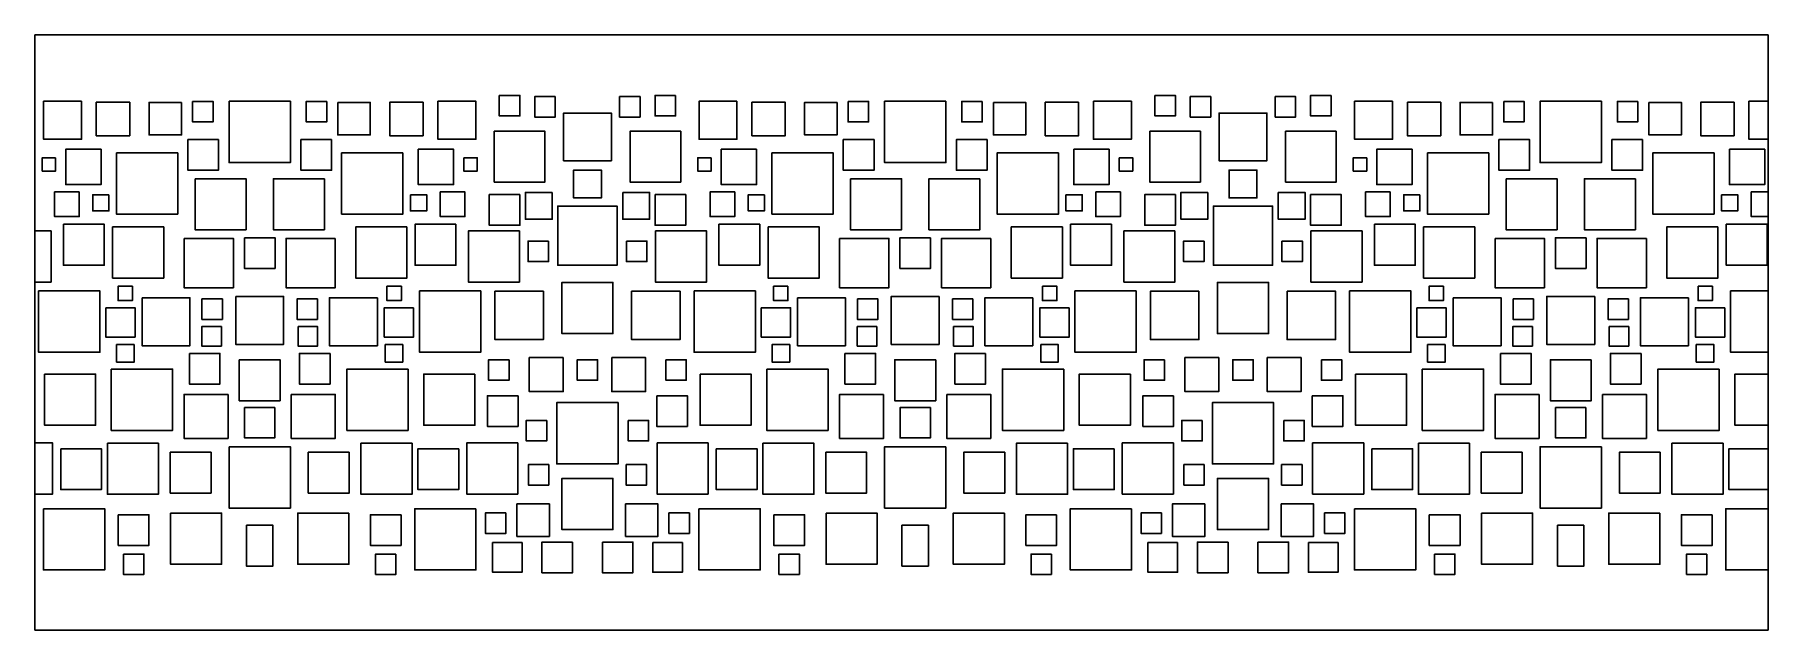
# Model space of a CAD drawing. Extents: x -52 to 65, y -137 to -97.
import ezdxf

# ---------------------------------------------------------------- set-up
doc = ezdxf.new("R2010")
doc.units = 0
doc.header["$MEASUREMENT"] = 0
doc.layers.get('0').update_dxf_attribs({"linetype": 'CONTINUOUS'})
doc.layers.add('LAYER_1', color=18, linetype='CONTINUOUS')

msp = doc.modelspace()

# ---------------------------------------------------------------- linework, layer by layer
for p, q in [((-51.8681, -136.5975), (-51.8681, -96.5976)), ((64.5841, -136.5975), (64.5841, -96.5976))]:
    msp.add_line(p, q)
at = {"layer": 'LAYER_1'}
for points in [[(64.5841, -96.5976), (-30.0839, -96.5976), (-51.8681, -96.5976)], [(-51.8681, -136.5975), (-30.0839, -136.5975), (64.5841, -136.5975)]]:
    msp.add_lwpolyline(points, dxfattribs=at)
for points in [[(-48.7216, -101.0678), (-51.2736, -101.0678), (-51.2736, -103.6176), (-48.7216, -103.6176)], [(-47.7276, -101.1381), (-45.4859, -101.1381), (-45.4859, -103.3822), (-47.7276, -103.3822)], [(-42.0006, -101.1467), (-44.184, -101.1467), (-44.184, -103.3315), (-42.0006, -103.3315)], [(-41.2563, -101.0841), (-39.8843, -101.0841), (-39.8843, -102.4569), (-41.2563, -102.4569)], [(-38.8115, -101.0678), (-36.7505, -101.0678), (-34.6938, -101.0678), (-34.6938, -105.1851), (-36.7505, -105.1851), (-38.8115, -105.1851)], [(-32.2503, -101.0841), (-33.621, -101.0841), (-33.621, -102.4569), (-32.2503, -102.4569)], [(-31.5048, -101.1467), (-29.3213, -101.1467), (-29.3213, -103.3315), (-31.5048, -103.3315)], [(-25.7776, -101.1381), (-28.021, -101.1381), (-28.021, -103.3822), (-25.7776, -103.3822)], [(-24.7794, -101.0678), (-22.2318, -101.0678), (-22.2318, -103.6176), (-24.7794, -103.6176)], [(-20.6566, -100.673), (-19.2729, -100.673), (-19.2729, -102.0543), (-20.6566, -102.0543)], [(-16.9025, -100.7548), (-18.2744, -100.7548), (-18.2744, -102.1273), (-16.9025, -102.1273)], [(-12.5736, -100.7548), (-11.1983, -100.7548), (-11.1983, -102.1273), (-12.5736, -102.1273)], [(-8.8163, -100.673), (-10.1986, -100.673), (-10.1986, -102.0543), (-8.8163, -102.0543)], [(-4.6929, -101.0678), (-7.2414, -101.0678), (-7.2414, -103.6176), (-4.6929, -103.6176)], [(-3.6953, -101.1381), (-1.4501, -101.1381), (-1.4501, -103.3822), (-3.6953, -103.3822)], [(2.0342, -101.1467), (-0.1513, -101.1467), (-0.1513, -103.3315), (2.0342, -103.3315)], [(2.7743, -101.0841), (4.1496, -101.0841), (4.1496, -102.4569), (2.7743, -102.4569)], [(9.3389, -101.0678), (7.2796, -101.0678), (5.2209, -101.0678), (5.2209, -105.1851), (7.2796, -105.1851), (9.3389, -105.1851)], [(11.7829, -101.0841), (10.4105, -101.0841), (10.4105, -102.4569), (11.7829, -102.4569)], [(12.5277, -101.1467), (14.7087, -101.1467), (14.7087, -103.3315), (12.5277, -103.3315)], [(18.2551, -101.1381), (16.0117, -101.1381), (16.0117, -103.3822), (18.2551, -103.3822)], [(19.2511, -101.0678), (21.8011, -101.0678), (21.8011, -103.6176), (19.2511, -103.6176)], [(23.3761, -100.673), (24.756, -100.673), (24.756, -102.0543), (23.3761, -102.0543)], [(27.1313, -100.7548), (25.7589, -100.7548), (25.7589, -102.1273), (27.1313, -102.1273)], [(31.461, -100.7548), (32.8334, -100.7548), (32.8334, -102.1273), (31.461, -102.1273)], [(35.2158, -100.673), (33.8338, -100.673), (33.8338, -102.0543), (35.2158, -102.0543)], [(39.3418, -101.0678), (36.7915, -101.0678), (36.7915, -103.6176), (39.3418, -103.6176)], [(40.3379, -101.1381), (42.5804, -101.1381), (42.5804, -103.3822), (40.3379, -103.3822)], [(46.0645, -101.1467), (43.8817, -101.1467), (43.8817, -103.3315), (46.0645, -103.3315)], [(46.8085, -101.0841), (48.1822, -101.0841), (48.1822, -102.4569), (46.8085, -102.4569)], [(53.3719, -101.0678), (51.3126, -101.0678), (49.2534, -101.0678), (49.2534, -105.1851), (51.3126, -105.1851), (53.3719, -105.1851)], [(55.815, -101.0841), (54.4428, -101.0841), (54.4428, -102.4569), (55.815, -102.4569)], [(56.5604, -101.1467), (58.7436, -101.1467), (58.7436, -103.3315), (56.5604, -103.3315)], [(62.2868, -101.1381), (60.0443, -101.1381), (60.0443, -103.3822), (62.2868, -103.3822)], [(64.5841, -101.0678), (64.5841, -103.6176), (63.2833, -103.6176), (63.2833, -101.0678)], [(-14.7384, -105.068), (-13.1324, -105.068), (-13.1324, -101.8628), (-14.7384, -101.8628), (-16.338, -101.8628), (-16.338, -105.068)], [(29.2982, -105.068), (27.6925, -105.068), (27.6925, -101.8628), (29.2982, -101.8628), (30.9004, -101.8628), (30.9004, -105.068)], [(-41.5789, -103.6412), (-39.5218, -103.6412), (-39.5218, -105.6998), (-41.5789, -105.6998)], [(-31.9269, -103.6412), (-33.9822, -103.6412), (-33.9822, -105.6998), (-31.9269, -105.6998)], [(-21.0007, -103.086), (-17.597, -103.086), (-17.597, -106.4913), (-21.0007, -106.4913)], [(-8.4743, -103.086), (-11.8775, -103.086), (-11.8775, -106.4913), (-8.4743, -106.4913)], [(2.4502, -103.6412), (4.5127, -103.6412), (4.5127, -105.6998), (2.4502, -105.6998)], [(12.1076, -103.6412), (10.0488, -103.6412), (10.0488, -105.6998), (12.1076, -105.6998)], [(23.0305, -103.086), (26.4392, -103.086), (26.4392, -106.4913), (23.0305, -106.4913)], [(35.5607, -103.086), (32.1555, -103.086), (32.1555, -106.4913), (35.5607, -106.4913)], [(46.4845, -103.6412), (48.5437, -103.6412), (48.5437, -105.6998), (46.4845, -105.6998)], [(56.1404, -103.6412), (54.0819, -103.6412), (54.0819, -105.6998), (56.1404, -105.6998)], [(-47.4047, -104.2941), (-49.7768, -104.2941), (-49.7768, -106.6669), (-47.4047, -106.6669)], [(-46.3746, -104.5322), (-42.2562, -104.5322), (-42.2562, -108.6502), (-46.3746, -108.6502)], [(-27.1275, -104.5322), (-31.2489, -104.5322), (-31.2489, -108.6502), (-27.1275, -108.6502)], [(-26.1012, -104.2941), (-23.7257, -104.2941), (-23.7257, -106.6669), (-26.1012, -106.6669)], [(-3.3733, -104.2941), (-5.7446, -104.2941), (-5.7446, -106.6669), (-3.3733, -106.6669)], [(-2.3442, -104.5322), (1.7726, -104.5322), (1.7726, -108.6502), (-2.3442, -108.6502)], [(16.9041, -104.5322), (12.7829, -104.5322), (12.7829, -108.6502), (16.9041, -108.6502)], [(17.932, -104.2941), (20.3048, -104.2941), (20.3048, -106.6669), (17.932, -106.6669)], [(40.6597, -104.2941), (38.286, -104.2941), (38.286, -106.6669), (40.6597, -106.6669)], [(41.6888, -104.5322), (45.8094, -104.5322), (45.8094, -108.6502), (41.6888, -108.6502)], [(60.9367, -104.5322), (56.8179, -104.5322), (56.8179, -108.6502), (60.9367, -108.6502)], [(61.9659, -104.2941), (64.3393, -104.2941), (64.3393, -106.6669), (61.9659, -106.6669)], [(-50.4591, -104.8586), (-51.3584, -104.8586), (-51.3584, -105.7627), (-50.4591, -105.7627)], [(-23.0506, -104.8586), (-22.1429, -104.8586), (-22.1429, -105.7627), (-23.0506, -105.7627)], [(-14.7384, -107.5617), (-13.8024, -107.5617), (-13.8024, -105.6908), (-14.7384, -105.6908), (-15.6716, -105.6908), (-15.6716, -107.5617)], [(-6.4242, -104.8586), (-7.3259, -104.8586), (-7.3259, -105.7627), (-6.4242, -105.7627)], [(20.9842, -104.8586), (21.8875, -104.8586), (21.8875, -105.7627), (20.9842, -105.7627)], [(29.2982, -107.5617), (28.3617, -107.5617), (28.3617, -105.6908), (29.2982, -105.6908), (30.2313, -105.6908), (30.2313, -107.5617)], [(37.608, -104.8586), (36.7067, -104.8586), (36.7067, -105.7627), (37.608, -105.7627)], [(-41.0985, -106.2695), (-37.6701, -106.2695), (-37.6701, -109.7005), (-41.0985, -109.7005)], [(-32.4073, -106.2695), (-35.8356, -106.2695), (-35.8356, -109.7005), (-32.4073, -109.7005)], [(2.932, -106.2695), (6.3632, -106.2695), (6.3632, -109.7005), (2.932, -109.7005)], [(11.6278, -106.2695), (8.197, -106.2695), (8.197, -109.7005), (11.6278, -109.7005)], [(46.965, -106.2695), (50.3957, -106.2695), (50.3957, -109.7005), (46.965, -109.7005)], [(55.6602, -106.2695), (52.2297, -106.2695), (52.2297, -109.7005), (55.6602, -109.7005)], [(-48.8739, -107.1565), (-50.5329, -107.1565), (-50.5329, -108.8137), (-48.8739, -108.8137)], [(-46.8788, -107.3446), (-47.9703, -107.3446), (-47.9703, -108.4375), (-46.8788, -108.4375)], [(-26.628, -107.3446), (-25.535, -107.3446), (-25.535, -108.4375), (-26.628, -108.4375)], [(-24.6291, -107.1565), (-22.9725, -107.1565), (-22.9725, -108.8137), (-24.6291, -108.8137)], [(-19.2764, -107.3367), (-21.3339, -107.3367), (-21.3339, -109.3955), (-19.2764, -109.3955)], [(-17.1061, -107.1929), (-18.9092, -107.1929), (-18.9092, -108.9952), (-17.1061, -108.9952)], [(-14.7384, -112.0859), (-12.7452, -112.0859), (-12.7452, -108.1059), (-14.7384, -108.1059), (-16.7273, -108.1059), (-16.7273, -112.0859)], [(-12.3681, -107.1929), (-10.566, -107.1929), (-10.566, -108.9952), (-12.3681, -108.9952)], [(-10.1944, -107.3367), (-8.1382, -107.3367), (-8.1382, -109.3955), (-10.1944, -109.3955)], [(-4.8413, -107.1565), (-6.5004, -107.1565), (-6.5004, -108.8137), (-4.8413, -108.8137)], [(-2.8466, -107.3446), (-3.9379, -107.3446), (-3.9379, -108.4375), (-2.8466, -108.4375)], [(17.4064, -107.3446), (18.4972, -107.3446), (18.4972, -108.4375), (17.4064, -108.4375)], [(19.401, -107.1565), (21.06, -107.1565), (21.06, -108.8137), (19.401, -108.8137)], [(24.7543, -107.3367), (22.6953, -107.3367), (22.6953, -109.3955), (24.7543, -109.3955)], [(26.9278, -107.1929), (25.1232, -107.1929), (25.1232, -108.9952), (26.9278, -108.9952)], [(29.2982, -112.0859), (27.3062, -112.0859), (27.3062, -108.1059), (29.2982, -108.1059), (31.2861, -108.1059), (31.2861, -112.0859)], [(31.6655, -107.1929), (33.4694, -107.1929), (33.4694, -108.9952), (31.6655, -108.9952)], [(33.8338, -107.3367), (35.8948, -107.3367), (35.8948, -109.3955), (33.8338, -109.3955)], [(39.1911, -107.1565), (37.5324, -107.1565), (37.5324, -108.8137), (39.1911, -108.8137)], [(41.1859, -107.3446), (40.0952, -107.3446), (40.0952, -108.4375), (41.1859, -108.4375)], [(61.4392, -107.3446), (62.53, -107.3446), (62.53, -108.4375), (61.4392, -108.4375)], [(64.5841, -107.1565), (64.5841, -108.8137), (63.4356, -108.8137), (63.4356, -107.1565)], [(-49.9377, -109.332), (-47.1951, -109.332), (-47.1951, -112.077), (-49.9377, -112.077)], [(-23.5675, -109.332), (-26.3102, -109.332), (-26.3102, -112.077), (-23.5675, -112.077)], [(-5.9076, -109.332), (-3.1627, -109.332), (-3.1627, -112.077), (-5.9076, -112.077)], [(20.4647, -109.332), (17.7187, -109.332), (17.7187, -112.077), (20.4647, -112.077)], [(38.1274, -109.332), (40.872, -109.332), (40.872, -112.077), (38.1274, -112.077)], [(64.4993, -109.332), (61.7531, -109.332), (61.7531, -112.077), (64.4993, -112.077)], [(-51.8681, -113.2108), (-51.8681, -109.7794), (-50.7695, -109.7794), (-50.7695, -113.2108)], [(-46.6347, -109.5084), (-43.201, -109.5084), (-43.201, -112.9399), (-46.6347, -112.9399)], [(-41.8326, -110.2823), (-38.5169, -110.2823), (-38.5169, -113.597), (-41.8326, -113.597)], [(-37.7826, -110.2323), (-36.7505, -110.2323), (-35.7228, -110.2323), (-35.7228, -112.2915), (-36.7505, -112.2915), (-37.7826, -112.2915)], [(-31.6731, -110.2823), (-34.9852, -110.2823), (-34.9852, -113.597), (-31.6731, -113.597)], [(-26.8688, -109.5084), (-30.3017, -109.5084), (-30.3017, -112.9399), (-26.8688, -112.9399)], [(-19.3048, -109.7794), (-22.7355, -109.7794), (-22.7355, -113.2108), (-19.3048, -113.2108)], [(-17.3508, -110.4625), (-18.7261, -110.4625), (-18.7261, -111.835), (-17.3508, -111.835)], [(-12.1196, -110.4625), (-10.748, -110.4625), (-10.748, -111.835), (-12.1196, -111.835)], [(-10.1663, -109.7794), (-6.7331, -109.7794), (-6.7331, -113.2108), (-10.1663, -113.2108)], [(-2.6039, -109.5084), (0.8278, -109.5084), (0.8278, -112.9399), (-2.6039, -112.9399)], [(2.2014, -110.2823), (5.5149, -110.2823), (5.5149, -113.597), (2.2014, -113.597)], [(8.3098, -110.2323), (7.2796, -110.2323), (6.2501, -110.2323), (6.2501, -112.2915), (7.2796, -112.2915), (8.3098, -112.2915)], [(12.3586, -110.2823), (9.0453, -110.2823), (9.0453, -113.597), (12.3586, -113.597)], [(17.1634, -109.5084), (13.7283, -109.5084), (13.7283, -112.9399), (17.1634, -112.9399)], [(24.728, -109.7794), (21.2948, -109.7794), (21.2948, -113.2108), (24.728, -113.2108)], [(26.6797, -110.4625), (25.3072, -110.4625), (25.3072, -111.835), (26.6797, -111.835)], [(31.9131, -110.4625), (33.2843, -110.4625), (33.2843, -111.835), (31.9131, -111.835)], [(33.8645, -109.7794), (37.2975, -109.7794), (37.2975, -113.2108), (33.8645, -113.2108)], [(41.4288, -109.5084), (44.8621, -109.5084), (44.8621, -112.9399), (41.4288, -112.9399)], [(46.2338, -110.2823), (49.5472, -110.2823), (49.5472, -113.597), (46.2338, -113.597)], [(52.3427, -110.2323), (51.3126, -110.2323), (50.2827, -110.2323), (50.2827, -112.2915), (51.3126, -112.2915), (52.3427, -112.2915)], [(56.3906, -110.2823), (53.0774, -110.2823), (53.0774, -113.597), (56.3906, -113.597)], [(61.1961, -109.5084), (57.7632, -109.5084), (57.7632, -112.9399), (61.1961, -112.9399)], [(-51.6056, -113.8054), (-47.4851, -113.8054), (-47.4851, -117.9228), (-51.6056, -117.9228)], [(-45.3019, -113.4891), (-46.2696, -113.4891), (-46.2696, -114.4579), (-45.3019, -114.4579)], [(-28.2039, -113.4891), (-27.2355, -113.4891), (-27.2355, -114.4579), (-28.2039, -114.4579)], [(-21.9021, -113.8054), (-26.0186, -113.8054), (-26.0186, -117.9228), (-21.9021, -117.9228)], [(-17.6985, -113.8234), (-20.9555, -113.8234), (-20.9555, -117.0772), (-17.6985, -117.0772)], [(-14.7384, -116.6687), (-13.0219, -116.6687), (-13.0219, -113.2371), (-14.7384, -113.2371), (-16.4528, -113.2371), (-16.4528, -116.6687)], [(-11.7743, -113.8234), (-8.5174, -113.8234), (-8.5174, -117.0772), (-11.7743, -117.0772)], [(-7.5706, -113.8054), (-3.4543, -113.8054), (-3.4543, -117.9228), (-7.5706, -117.9228)], [(-1.271, -113.4891), (-2.2386, -113.4891), (-2.2386, -114.4579), (-1.271, -114.4579)], [(15.829, -113.4891), (16.7985, -113.4891), (16.7985, -114.4579), (15.829, -114.4579)], [(22.1307, -113.8054), (18.0119, -113.8054), (18.0119, -117.9228), (22.1307, -117.9228)], [(26.3336, -113.8234), (23.0795, -113.8234), (23.0795, -117.0772), (26.3336, -117.0772)], [(29.2982, -116.6687), (27.5817, -116.6687), (27.5817, -113.2371), (29.2982, -113.2371), (31.0112, -113.2371), (31.0112, -116.6687)], [(32.2583, -113.8234), (35.5129, -113.8234), (35.5129, -117.0772), (32.2583, -117.0772)], [(36.4618, -113.8054), (40.5779, -113.8054), (40.5779, -117.9228), (36.4618, -117.9228)], [(42.7611, -113.4891), (41.7944, -113.4891), (41.7944, -114.4579), (42.7611, -114.4579)], [(59.8615, -113.4891), (60.8303, -113.4891), (60.8303, -114.4579), (59.8615, -114.4579)], [(64.5841, -113.8054), (64.5841, -117.9228), (62.0444, -117.9228), (62.0444, -113.8054)], [(-47.094, -114.9393), (-45.1266, -114.9393), (-45.1266, -116.9083), (-47.094, -116.9083)], [(-44.6546, -114.268), (-41.4373, -114.268), (-41.4373, -117.484), (-44.6546, -117.484)], [(-40.6299, -114.3467), (-39.2579, -114.3467), (-39.2579, -115.719), (-40.6299, -115.719)], [(-38.3597, -114.1783), (-36.7505, -114.1783), (-35.1433, -114.1783), (-35.1433, -117.3942), (-36.7505, -117.3942), (-38.3597, -117.3942)], [(-32.8755, -114.3467), (-34.2453, -114.3467), (-34.2453, -115.719), (-32.8755, -115.719)], [(-28.851, -114.268), (-32.0693, -114.268), (-32.0693, -117.484), (-28.851, -117.484)], [(-26.4131, -114.9393), (-28.3812, -114.9393), (-28.3812, -116.9083), (-26.4131, -116.9083)], [(-3.0611, -114.9393), (-1.0918, -114.9393), (-1.0918, -116.9083), (-3.0611, -116.9083)], [(-0.6218, -114.268), (2.5956, -114.268), (2.5956, -117.484), (-0.6218, -117.484)], [(3.4007, -114.3467), (4.7755, -114.3467), (4.7755, -115.719), (3.4007, -115.719)], [(8.8873, -114.1783), (7.2796, -114.1783), (5.6728, -114.1783), (5.6728, -117.3942), (7.2796, -117.3942), (8.8873, -117.3942)], [(11.1573, -114.3467), (9.7892, -114.3467), (9.7892, -115.719), (11.1573, -115.719)], [(15.1794, -114.268), (11.9648, -114.268), (11.9648, -117.484), (15.1794, -117.484)], [(17.6211, -114.9393), (15.6515, -114.9393), (15.6515, -116.9083), (17.6211, -116.9083)], [(40.9711, -114.9393), (42.9385, -114.9393), (42.9385, -116.9083), (40.9711, -116.9083)], [(43.4104, -114.268), (46.6281, -114.268), (46.6281, -117.484), (43.4104, -117.484)], [(47.4334, -114.3467), (48.8054, -114.3467), (48.8054, -115.719), (47.4334, -115.719)], [(52.9221, -114.1783), (51.3126, -114.1783), (49.7035, -114.1783), (49.7035, -117.3942), (51.3126, -117.3942), (52.9221, -117.3942)], [(55.1916, -114.3467), (53.8197, -114.3467), (53.8197, -115.719), (55.1916, -115.719)], [(59.2125, -114.268), (55.9968, -114.268), (55.9968, -117.484), (59.2125, -117.484)], [(61.6536, -114.9393), (59.6865, -114.9393), (59.6865, -116.9083), (61.6536, -116.9083)], [(-39.3278, -116.196), (-40.6458, -116.196), (-40.6458, -117.514), (-39.3278, -117.514)], [(-34.1798, -116.196), (-32.86, -116.196), (-32.86, -117.514), (-34.1798, -117.514)], [(4.7052, -116.196), (3.3896, -116.196), (3.3896, -117.514), (4.7052, -117.514)], [(9.8528, -116.196), (11.1724, -116.196), (11.1724, -117.514), (9.8528, -117.514)], [(48.7397, -116.196), (47.4193, -116.196), (47.4193, -117.514), (48.7397, -117.514)], [(53.8877, -116.196), (55.205, -116.196), (55.205, -117.514), (53.8877, -117.514)], [(-45.1808, -117.4038), (-46.3667, -117.4038), (-46.3667, -118.5877), (-45.1808, -118.5877)], [(-28.3223, -117.4038), (-27.1423, -117.4038), (-27.1423, -118.5877), (-28.3223, -118.5877)], [(-1.1484, -117.4038), (-2.333, -117.4038), (-2.333, -118.5877), (-1.1484, -118.5877)], [(15.7083, -117.4038), (16.8906, -117.4038), (16.8906, -118.5877), (15.7083, -118.5877)], [(42.8843, -117.4038), (41.6999, -117.4038), (41.6999, -118.5877), (42.8843, -118.5877)], [(59.7407, -117.4038), (60.9252, -117.4038), (60.9252, -118.5877), (59.7407, -118.5877)], [(-41.4789, -118.002), (-39.4202, -118.002), (-39.4202, -120.0612), (-41.4789, -120.0612)], [(-38.1252, -118.4318), (-36.7505, -118.4318), (-35.3805, -118.4318), (-35.3805, -121.1769), (-36.7505, -121.1769), (-38.1252, -121.1769)], [(-32.0285, -118.002), (-34.0873, -118.002), (-34.0873, -120.0612), (-32.0285, -120.0612)], [(-20.0042, -118.4275), (-21.3746, -118.4275), (-21.3746, -119.7999), (-20.0042, -119.7999)], [(-16.3652, -118.2799), (-18.6417, -118.2799), (-18.6417, -120.5601), (-16.3652, -120.5601)], [(-14.7384, -119.804), (-14.0511, -119.804), (-14.0511, -118.4312), (-14.7384, -118.4312), (-15.4232, -118.4312), (-15.4232, -119.804)], [(-13.1103, -118.2799), (-10.8311, -118.2799), (-10.8311, -120.5601), (-13.1103, -120.5601)], [(-9.4703, -118.4275), (-8.0982, -118.4275), (-8.0982, -119.7999), (-9.4703, -119.7999)], [(2.5571, -118.002), (4.6127, -118.002), (4.6127, -120.0612), (2.5571, -120.0612)], [(8.6538, -118.4318), (7.2796, -118.4318), (5.9079, -118.4318), (5.9079, -121.1769), (7.2796, -121.1769), (8.6538, -121.1769)], [(12.0038, -118.002), (9.9446, -118.002), (9.9446, -120.0612), (12.0038, -120.0612)], [(24.0315, -118.4275), (22.6553, -118.4275), (22.6553, -119.7999), (24.0315, -119.7999)], [(27.6677, -118.2799), (25.3907, -118.2799), (25.3907, -120.5601), (27.6677, -120.5601)], [(29.2982, -119.804), (28.6092, -119.804), (28.6092, -118.4312), (29.2982, -118.4312), (29.9826, -118.4312), (29.9826, -119.804)], [(30.9225, -118.2799), (33.2014, -118.2799), (33.2014, -120.5601), (30.9225, -120.5601)], [(34.561, -118.4275), (35.9343, -118.4275), (35.9343, -119.7999), (34.561, -119.7999)], [(46.5886, -118.002), (48.6452, -118.002), (48.6452, -120.0612), (46.5886, -120.0612)], [(52.6845, -118.4318), (51.3126, -118.4318), (49.9425, -118.4318), (49.9425, -121.1769), (51.3126, -121.1769), (52.6845, -121.1769)], [(56.0368, -118.002), (53.9799, -118.002), (53.9799, -120.0612), (56.0368, -120.0612)], [(-51.2076, -119.3911), (-47.7732, -119.3911), (-47.7732, -122.8222), (-51.2076, -122.8222)], [(-46.727, -119.0571), (-42.6083, -119.0571), (-42.6083, -123.1744), (-46.727, -123.1744)], [(-26.7808, -119.0571), (-30.8952, -119.0571), (-30.8952, -123.1744), (-26.7808, -123.1744)], [(-22.2995, -119.3911), (-25.7283, -119.3911), (-25.7283, -122.8222), (-22.2995, -122.8222)], [(-7.1756, -119.3911), (-3.7446, -119.3911), (-3.7446, -122.8222), (-7.1756, -122.8222)], [(-2.6914, -119.0571), (1.422, -119.0571), (1.422, -123.1744), (-2.6914, -123.1744)], [(17.2516, -119.0571), (13.1358, -119.0571), (13.1358, -123.1744), (17.2516, -123.1744)], [(21.7352, -119.3911), (18.3024, -119.3911), (18.3024, -122.8222), (21.7352, -122.8222)], [(36.857, -119.3911), (40.2886, -119.3911), (40.2886, -122.8222), (36.857, -122.8222)], [(41.3385, -119.0571), (45.457, -119.0571), (45.457, -123.1744), (41.3385, -123.1744)], [(61.2847, -119.0571), (57.166, -119.0571), (57.166, -123.1744), (61.2847, -123.1744)], [(64.5841, -119.3911), (64.5841, -122.8222), (62.3348, -122.8222), (62.3348, -119.3911)], [(-38.8742, -120.7531), (-41.8326, -120.7531), (-41.8326, -123.7097), (-38.8742, -123.7097)], [(-34.6321, -120.7531), (-31.6731, -120.7531), (-31.6731, -123.7097), (-34.6321, -123.7097)], [(-19.3929, -120.8464), (-21.4521, -120.8464), (-21.4521, -122.905), (-19.3929, -122.905)], [(-10.0802, -120.8464), (-8.0223, -120.8464), (-8.0223, -122.905), (-10.0802, -122.905)], [(5.1568, -120.7531), (2.2014, -120.7531), (2.2014, -123.7097), (5.1568, -123.7097)], [(9.4009, -120.7531), (12.3586, -120.7531), (12.3586, -123.7097), (9.4009, -123.7097)], [(24.6375, -120.8464), (22.5788, -120.8464), (22.5788, -122.905), (24.6375, -122.905)], [(33.9522, -120.8464), (36.012, -120.8464), (36.012, -122.905), (33.9522, -122.905)], [(49.1894, -120.7531), (46.2338, -120.7531), (46.2338, -123.7097), (49.1894, -123.7097)], [(53.4355, -120.7531), (56.3906, -120.7531), (56.3906, -123.7097), (53.4355, -123.7097)], [(-37.7666, -121.6384), (-36.7505, -121.6384), (-35.7381, -121.6384), (-35.7381, -123.6723), (-36.7505, -123.6723), (-37.7666, -123.6723)], [(-14.7384, -125.4217), (-12.6785, -125.4217), (-12.6785, -121.3044), (-14.7384, -121.3044), (-16.7944, -121.3044), (-16.7944, -125.4217)], [(8.2962, -121.6384), (7.2796, -121.6384), (6.2635, -121.6384), (6.2635, -123.6723), (7.2796, -123.6723), (8.2962, -123.6723)], [(29.2982, -125.4217), (27.2372, -125.4217), (27.2372, -121.3044), (29.2982, -121.3044), (31.355, -121.3044), (31.355, -125.4217)], [(52.3294, -121.6384), (51.3126, -121.6384), (50.2958, -121.6384), (50.2958, -123.6723), (51.3126, -123.6723), (52.3294, -123.6723)], [(-17.4748, -122.5013), (-18.8497, -122.5013), (-18.8497, -123.8743), (-17.4748, -123.8743)], [(-11.998, -122.5013), (-10.6257, -122.5013), (-10.6257, -123.8743), (-11.998, -123.8743)], [(26.5556, -122.5013), (25.1829, -122.5013), (25.1829, -123.8743), (26.5556, -123.8743)], [(32.0346, -122.5013), (33.407, -122.5013), (33.407, -123.8743), (32.0346, -123.8743)], [(-51.8681, -127.4465), (-51.8681, -124.015), (-50.6625, -124.015), (-50.6625, -127.4465)], [(-50.1212, -124.4051), (-47.3799, -124.4051), (-47.3799, -127.1502), (-50.1212, -127.1502)], [(-46.9844, -124.0325), (-43.554, -124.0325), (-43.554, -127.464), (-46.9844, -127.464)], [(-38.8115, -124.2744), (-36.7505, -124.2744), (-34.6938, -124.2744), (-34.6938, -128.3929), (-36.7505, -128.3929), (-38.8115, -128.3929)], [(-26.5211, -124.0325), (-29.9517, -124.0325), (-29.9517, -127.464), (-26.5211, -127.464)], [(-23.3835, -124.4051), (-26.1276, -124.4051), (-26.1276, -127.1502), (-23.3835, -127.1502)], [(-19.4138, -124.015), (-22.8418, -124.015), (-22.8418, -127.4465), (-19.4138, -127.4465)], [(-10.061, -124.015), (-6.6302, -124.015), (-6.6302, -127.4465), (-10.061, -127.4465)], [(-6.0892, -124.4051), (-3.3446, -124.4051), (-3.3446, -127.1502), (-6.0892, -127.1502)], [(-2.9537, -124.0325), (0.4778, -124.0325), (0.4778, -127.464), (-2.9537, -127.464)], [(9.3389, -124.2744), (7.2796, -124.2744), (5.2209, -124.2744), (5.2209, -128.3929), (7.2796, -128.3929), (9.3389, -128.3929)], [(17.5114, -124.0325), (14.0805, -124.0325), (14.0805, -127.464), (17.5114, -127.464)], [(20.6491, -124.4051), (17.9068, -124.4051), (17.9068, -127.1502), (20.6491, -127.1502)], [(24.6183, -124.015), (21.1876, -124.015), (21.1876, -127.4465), (24.6183, -127.4465)], [(33.9713, -124.015), (37.4032, -124.015), (37.4032, -127.4465), (33.9713, -127.4465)], [(37.9412, -124.4051), (40.6859, -124.4051), (40.6859, -127.1502), (37.9412, -127.1502)], [(41.0804, -124.0325), (44.5113, -124.0325), (44.5113, -127.464), (41.0804, -127.464)], [(53.3719, -124.2744), (51.3126, -124.2744), (49.2534, -124.2744), (49.2534, -128.3929), (51.3126, -128.3929), (53.3719, -128.3929)], [(61.5441, -124.0325), (58.1135, -124.0325), (58.1135, -127.464), (61.5441, -127.464)], [(64.5841, -124.4051), (64.5841, -127.1502), (61.9392, -127.1502), (61.9392, -124.4051)], [(-42.7626, -124.6392), (-40.0142, -124.6392), (-40.0142, -127.3848), (-42.7626, -127.3848)], [(-30.7423, -124.6392), (-33.4908, -124.6392), (-33.4908, -127.3848), (-30.7423, -127.3848)], [(-17.3362, -125.4686), (-18.7037, -125.4686), (-18.7037, -126.841), (-17.3362, -126.841)], [(-12.1388, -125.4686), (-10.7651, -125.4686), (-10.7651, -126.841), (-12.1388, -126.841)], [(1.2696, -124.6392), (4.014, -124.6392), (4.014, -127.3848), (1.2696, -127.3848)], [(13.2881, -124.6392), (10.5438, -124.6392), (10.5438, -127.3848), (13.2881, -127.3848)], [(26.6968, -125.4686), (25.3244, -125.4686), (25.3244, -126.841), (26.6968, -126.841)], [(31.8937, -125.4686), (33.2682, -125.4686), (33.2682, -126.841), (31.8937, -126.841)], [(45.3026, -124.6392), (48.049, -124.6392), (48.049, -127.3848), (45.3026, -127.3848)], [(57.3223, -124.6392), (54.5766, -124.6392), (54.5766, -127.3848), (57.3223, -127.3848)], [(-14.7384, -129.8281), (-13.0219, -129.8281), (-13.0219, -126.3963), (-14.7384, -126.3963), (-16.4528, -126.3963), (-16.4528, -129.8281)], [(29.2982, -129.8281), (27.5817, -129.8281), (27.5817, -126.3963), (29.2982, -126.3963), (31.0112, -126.3963), (31.0112, -129.8281)], [(-51.2815, -128.4281), (-47.1622, -128.4281), (-47.1622, -132.5462), (-51.2815, -132.5462)], [(-46.2536, -128.8354), (-44.1892, -128.8354), (-44.1892, -130.9007), (-46.2536, -130.9007)], [(-42.7418, -128.7241), (-39.3086, -128.7241), (-39.3086, -132.1559), (-42.7418, -132.1559)], [(-30.7636, -128.7241), (-34.1929, -128.7241), (-34.1929, -132.1559), (-30.7636, -132.1559)], [(-27.2528, -128.8354), (-29.3156, -128.8354), (-29.3156, -130.9007), (-27.2528, -130.9007)], [(-22.2259, -128.4281), (-26.3423, -128.4281), (-26.3423, -132.5462), (-22.2259, -132.5462)], [(-20.2137, -128.7169), (-21.5882, -128.7169), (-21.5882, -130.0887), (-20.2137, -130.0887)], [(-17.2966, -128.1116), (-19.4717, -128.1116), (-19.4717, -130.2901), (-17.2966, -130.2901)], [(-12.1785, -128.1116), (-10.0008, -128.1116), (-10.0008, -130.2901), (-12.1785, -130.2901)], [(-9.2615, -128.7169), (-7.8892, -128.7169), (-7.8892, -130.0887), (-9.2615, -130.0887)], [(-7.2487, -128.4281), (-3.1303, -128.4281), (-3.1303, -132.5462), (-7.2487, -132.5462)], [(-2.2214, -128.8354), (-0.157, -128.8354), (-0.157, -130.9007), (-2.2214, -130.9007)], [(1.2923, -128.7241), (4.7215, -128.7241), (4.7215, -132.1559), (1.2923, -132.1559)], [(13.2687, -128.7241), (9.838, -128.7241), (9.838, -132.1559), (13.2687, -132.1559)], [(16.7797, -128.8354), (14.7193, -128.8354), (14.7193, -130.9007), (16.7797, -130.9007)], [(21.8084, -128.4281), (17.6891, -128.4281), (17.6891, -132.5462), (21.8084, -132.5462)], [(23.8213, -128.7169), (22.4467, -128.7169), (22.4467, -130.0887), (23.8213, -130.0887)], [(26.7361, -128.1116), (24.5588, -128.1116), (24.5588, -130.2901), (26.7361, -130.2901)], [(31.8539, -128.1116), (34.0339, -128.1116), (34.0339, -130.2901), (31.8539, -130.2901)], [(34.7718, -128.7169), (36.1455, -128.7169), (36.1455, -130.0887), (34.7718, -130.0887)], [(36.7836, -128.4281), (40.9025, -128.4281), (40.9025, -132.5462), (36.7836, -132.5462)], [(41.8112, -128.8354), (43.874, -128.8354), (43.874, -130.9007), (41.8112, -130.9007)], [(45.3237, -128.7241), (48.7525, -128.7241), (48.7525, -132.1559), (45.3237, -132.1559)], [(57.3016, -128.7241), (53.8703, -128.7241), (53.8703, -132.1559), (57.3016, -132.1559)], [(60.8156, -128.8354), (58.7514, -128.8354), (58.7514, -130.9007), (60.8156, -130.9007)], [(64.5841, -128.4281), (64.5841, -132.5462), (61.7225, -132.5462), (61.7225, -128.4281)], [(-37.6416, -129.5379), (-36.7505, -129.5379), (-35.864, -129.5379), (-35.864, -132.2838), (-36.7505, -132.2838), (-37.6416, -132.2838)], [(8.1689, -129.5379), (7.2796, -129.5379), (6.3901, -129.5379), (6.3901, -132.2838), (7.2796, -132.2838), (8.1689, -132.2838)], [(52.2021, -129.5379), (51.3126, -129.5379), (50.4229, -129.5379), (50.4229, -132.2838), (51.3126, -132.2838), (52.2021, -132.2838)], [(-45.9036, -131.4759), (-44.5314, -131.4759), (-44.5314, -132.8487), (-45.9036, -132.8487)], [(-27.6016, -131.4759), (-28.9716, -131.4759), (-28.9716, -132.8487), (-27.6016, -132.8487)], [(-19.1294, -130.7081), (-21.115, -130.7081), (-21.115, -132.6951), (-19.1294, -132.6951)], [(-15.736, -130.672), (-17.7945, -130.672), (-17.7945, -132.731), (-15.736, -132.731)], [(-13.7372, -130.672), (-11.6816, -130.672), (-11.6816, -132.731), (-13.7372, -132.731)], [(-10.3459, -130.7081), (-8.3556, -130.7081), (-8.3556, -132.6951), (-10.3459, -132.6951)], [(-1.8714, -131.4759), (-0.4997, -131.4759), (-0.4997, -132.8487), (-1.8714, -132.8487)], [(16.4313, -131.4759), (15.059, -131.4759), (15.059, -132.8487), (16.4313, -132.8487)], [(24.9053, -130.7081), (22.9131, -130.7081), (22.9131, -132.6951), (24.9053, -132.6951)], [(28.2984, -130.672), (26.2393, -130.672), (26.2393, -132.731), (28.2984, -132.731)], [(30.2952, -130.672), (32.3534, -130.672), (32.3534, -132.731), (30.2952, -132.731)], [(33.6877, -130.7081), (35.6791, -130.7081), (35.6791, -132.6951), (33.6877, -132.6951)], [(42.1608, -131.4759), (43.5335, -131.4759), (43.5335, -132.8487), (42.1608, -132.8487)], [(60.4637, -131.4759), (59.0917, -131.4759), (59.0917, -132.8487), (60.4637, -132.8487)]]:
    msp.add_lwpolyline(points, close=True, dxfattribs=at)

doc.saveas('drawing.dxf')
